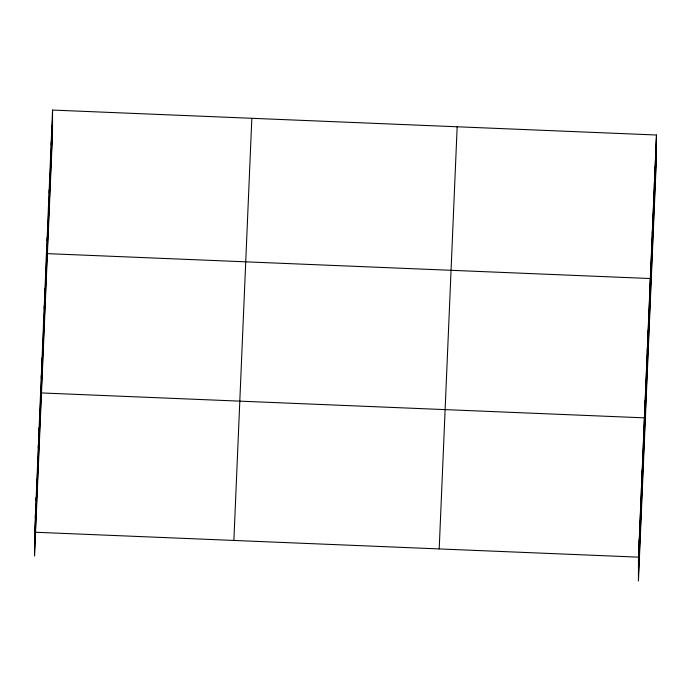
<?xml version="1.0" encoding="UTF-8"?>
<svg xmlns="http://www.w3.org/2000/svg" width="691" height="691" viewBox="0 0 691 691"><rect width="100%" height="100%" fill="white"/><g stroke="black" fill="none" stroke-linecap="round" stroke-linejoin="round"><path stroke-width="1.04" d="M35.327 517.982L35.336 514.804M36.07 500.569L36.07 497.39M36.804 483.156L36.813 479.977M37.547 465.734L37.556 462.564M38.29 448.321L38.299 445.151M39.033 430.908L39.033 427.738M39.776 413.494L39.776 410.324M40.475 416.69L40.519 392.911L644.418 417.848L644.375 441.618M41.253 378.668L41.261 375.498M41.996 361.255L42.004 358.085M42.738 343.842L42.738 340.672M43.473 326.428L43.481 323.258M44.215 309.015L44.224 305.837M44.958 291.602L44.967 288.423M45.701 274.189L45.701 271.01M46.401 277.376L46.444 253.597M47.118 240.831L47.126 237.652M47.8 224.877L47.8 221.707M48.474 208.932L48.482 205.754M49.156 192.988L49.156 189.809M49.83 177.034L49.838 173.864M50.512 161.089L50.512 157.911M51.186 145.145L51.194 141.966M51.868 129.191L51.877 126.021M52.551 110.068L52.507 133.847L34.55 555.996L34.593 532.217L638.493 557.153L638.449 580.932L656.407 158.783L656.45 135.004L52.551 110.068L34.585 535.395M639.227 542.91L639.227 539.74M639.97 525.497L639.97 522.327M640.704 508.084L640.712 504.914M641.447 490.67L641.455 487.5M642.189 473.257L642.198 470.087M642.932 455.844L642.932 452.674M643.667 438.431L643.675 435.261M645.152 403.604L645.161 400.426M645.895 386.191L645.895 383.013M646.638 368.778L646.638 365.599M647.372 351.365L647.381 348.186M648.115 333.952L648.123 330.773M648.858 316.538L648.858 313.36M649.6 299.125L649.6 295.947M650.3 302.312L650.343 278.533L47.48 253.64M651.017 265.759L651.026 262.589M651.691 249.814L651.699 246.635M652.373 233.869L652.382 230.69M653.055 217.915L653.055 214.746M653.729 201.971L653.738 198.792M654.412 186.026L654.412 182.847M655.085 170.072L655.094 166.902M655.768 154.128L655.768 150.949M34.576 542.193L52.533 120.044M34.559 549.198L52.525 127.049M233.878 540.448L251.835 118.299M439.2 548.922L457.166 126.773M638.493 557.153L656.45 135.004M638.484 560.323L656.441 138.183M638.475 567.13L656.433 144.98M638.458 574.135L656.424 151.985"/></g></svg>
